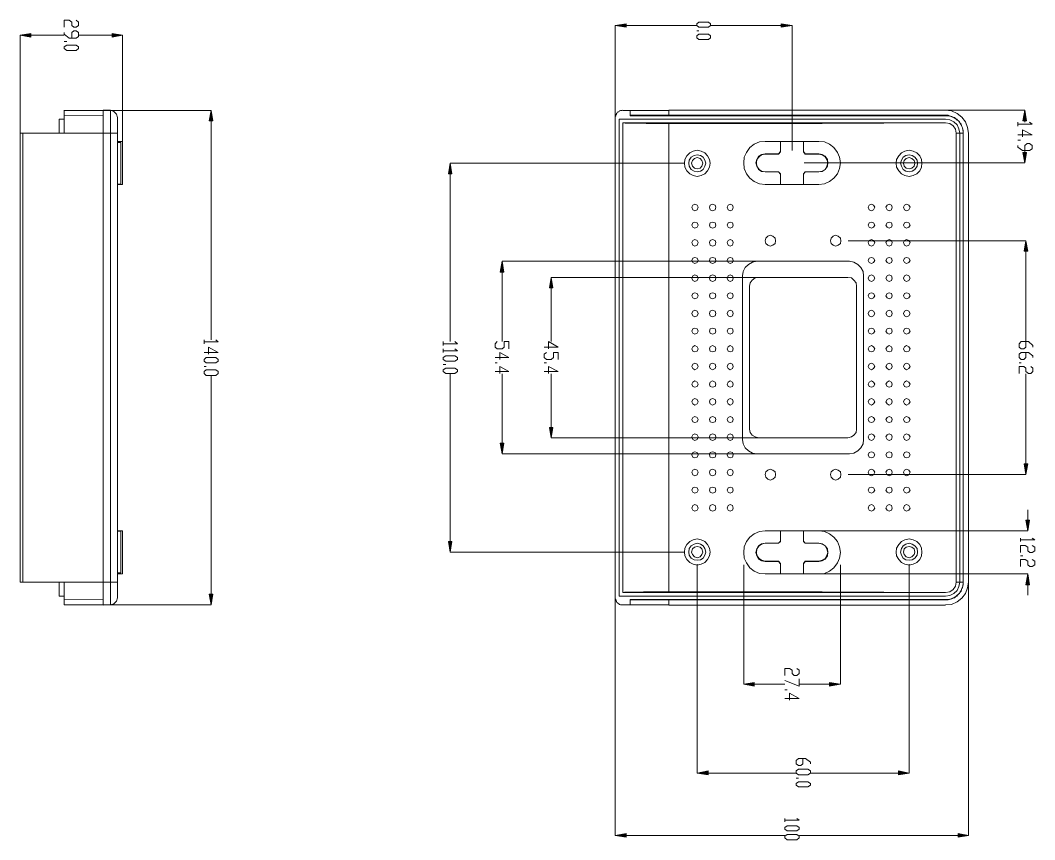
# Model space of a CAD drawing. Header units: inches. Extents: x 165 to 477, y 61 to 737.
# Drawn here: x 166.8 to 446.3, y 246.7 to 472.3 of the extents above; entities that cross this region are included whole.
import ezdxf

# ---------------------------------------------------------------- set-up
doc = ezdxf.new("R2010")
doc.units = ezdxf.units.IN
doc.header["$MEASUREMENT"] = 0
doc.layers.add('图层 1', color=7, linetype='Continuous')

msp = doc.modelspace()

# ---------------------------------------------------------------- hatches: boundary and pattern name
at = {"layer": '图层 1', "true_color": 0xffffff}
for points in [[(333.72, 471.36), (333.72, 470.4), (330.72, 470.88)], [(376.44, 471.36), (376.44, 470.4), (379.44, 470.88)], [(169.68, 468.72), (169.68, 467.64), (166.8, 468.24)], [(192.12, 468.72), (192.12, 467.64), (195, 468.24)], [(219.84, 444.6), (218.88, 444.6), (219.36, 447.48)], [(444, 444.6), (443.04, 444.6), (443.52, 447.6)], [(444, 435.96), (443.04, 435.96), (443.52, 433.08)], [(285.72, 430.08), (284.76, 430.08), (285.24, 432.96)], [(444.36, 408.72), (443.4, 408.72), (443.88, 411.6)], [(300, 402.96), (299.04, 402.96), (299.52, 405.96)], [(313.56, 398.64), (312.6, 398.64), (313.08, 401.52)], [(313.56, 360.24), (312.6, 360.24), (313.08, 357.36)], [(300, 355.92), (299.04, 355.92), (299.52, 352.92)], [(444.36, 350.16), (443.4, 350.16), (443.88, 347.28)], [(444.84, 334.68), (443.88, 334.68), (444.36, 331.8)], [(285.72, 328.8), (284.76, 328.8), (285.24, 325.92)], [(444.84, 316.92), (443.88, 316.92), (444.36, 319.92)], [(219.84, 314.28), (218.88, 314.28), (219.36, 311.4)], [(369, 290.04), (369, 288.96), (366.12, 289.56)], [(389.76, 290.04), (389.76, 288.96), (392.76, 289.56)], [(356.28, 265.68), (356.28, 264.6), (353.28, 265.08)], [(408.72, 265.68), (408.72, 264.6), (411.72, 265.08)], [(333.72, 248.4), (333.72, 247.44), (330.72, 247.92)], [(425.16, 248.4), (425.16, 247.44), (428.04, 247.92)]]:
    msp.add_hatch(color=7, dxfattribs=at).paths.add_polyline_path(points)

# ---------------------------------------------------------------- linework, layer by layer
at = {"layer": '图层 1', "color": 7, "lineweight": 5, "true_color": 0xffffff}
for points in [[(182.16, 472.32), (182.88, 471.84), (182.88, 470.88), (182.16, 470.4), (181.56, 470.4), (180.96, 470.88), (180.96, 471.84), (180.24, 472.32), (178.92, 472.32), (178.92, 470.4)], [(330.72, 438.96), (330.72, 470.88)], [(333.72, 470.88), (353.04, 470.88)], [(353.16, 471.36), (353.76, 471.84), (356.4, 471.84), (357, 471.36), (357, 470.88), (356.4, 470.4), (353.76, 470.4), (353.16, 470.88), (353.16, 471.36)], [(376.44, 470.88), (357.12, 470.88)], [(379.44, 436.44), (379.44, 470.88)], [(166.8, 439.2), (166.8, 468.24)], [(169.68, 468.24), (178.92, 468.24)], [(178.92, 468.96), (178.92, 468.48), (180.24, 467.4), (182.16, 467.4), (182.88, 467.88), (182.88, 468.96), (182.16, 469.44), (181.56, 469.44), (180.96, 468.96), (180.96, 467.4)], [(192.12, 468.24), (182.88, 468.24)], [(195, 438.12), (195, 468.24)], [(353.16, 469.44), (353.76, 469.44)], [(353.16, 468), (353.76, 468.48), (356.4, 468.48), (357, 468), (357, 467.52), (356.4, 467.04), (353.76, 467.04), (353.16, 467.52), (353.16, 468)], [(178.92, 466.44), (179.64, 466.44)], [(178.92, 465), (179.64, 465.48), (182.16, 465.48), (182.88, 465), (182.88, 464.52), (182.16, 464.04), (179.64, 464.04), (178.92, 464.52), (178.92, 465)], [(178.92, 447.6), (178.92, 441.24)], [(189.36, 447.48), (178.92, 447.48)], [(182.4, 447.48), (219.36, 447.48)], [(189.6, 447.48), (189.36, 447.48)], [(189.6, 311.28), (189.6, 447.6)], [(191.64, 447.6), (189.6, 447.6)], [(189.6, 447.6), (191.52, 447.6)], [(193.56, 445.56), (193.32, 446.52), (192.6, 447.24), (191.64, 447.6)], [(330.72, 445.56), (330.72, 445.8), (330.84, 446.04), (330.84, 446.16), (330.96, 446.4), (331.08, 446.52), (331.08, 446.76), (331.32, 446.88), (331.44, 447), (331.56, 447.12), (331.8, 447.24), (331.92, 447.36), (332.16, 447.48), (332.52, 447.48), (332.76, 447.6)], [(334.8, 447.48), (332.76, 447.48)], [(334.8, 446.04), (334.8, 447.6)], [(345.48, 447.48), (334.8, 447.48)], [(345.48, 447.6), (421.68, 447.6)], [(383.64, 447.6), (443.52, 447.6)], [(428.04, 441.24), (427.8, 442.8), (427.2, 444.36), (426.24, 445.68), (424.92, 446.64), (423.36, 447.36), (421.68, 447.6)], [(177.48, 445.08), (177.48, 441.24)], [(177.48, 445.08), (178.92, 445.08)], [(178.92, 446.04), (189.6, 446.16)], [(193.56, 445.56), (193.56, 313.32)], [(219.36, 444.6), (219.36, 384.36)], [(330.72, 445.56), (330.72, 313.32)], [(331.8, 445.08), (331.8, 313.8)], [(331.8, 445.08), (421.68, 445.08)], [(343.44, 446.16), (334.92, 446.16), (334.8, 446.04)], [(334.8, 446.04), (421.68, 446.04)], [(421.68, 446.16), (343.44, 446.16)], [(426.6, 441.24), (426.6, 441.96), (426.48, 442.32), (426.36, 442.68), (426.24, 443.04), (426.12, 443.4), (426, 443.76), (425.76, 444), (425.52, 444.36), (425.28, 444.6), (425.04, 444.84), (424.8, 445.08), (424.44, 445.32), (424.2, 445.56), (423.84, 445.68), (423.48, 445.8), (423.12, 445.92), (422.76, 446.04), (422.4, 446.16), (421.68, 446.16)], [(421.68, 446.04), (422.52, 446.04), (422.88, 445.92), (423.24, 445.8), (423.6, 445.68), (423.96, 445.56), (424.32, 445.32), (424.68, 445.08), (424.92, 444.84), (425.28, 444.6), (425.52, 444.24), (425.76, 443.88), (426, 443.52), (426.24, 443.04), (426.36, 442.68), (426.48, 442.2), (426.6, 441.72), (426.6, 441.24)], [(425.64, 441.24), (425.4, 442.44), (424.92, 443.52), (423.96, 444.36), (422.88, 444.96), (421.68, 445.08)], [(443.52, 444.6), (443.52, 444.24)], [(332.76, 444.12), (332.88, 444.12)], [(332.76, 444.12), (332.76, 314.76)], [(332.76, 444.12), (421.68, 444.12)], [(332.88, 444.12), (333.24, 444.12), (333.48, 444), (336, 444)], [(336, 444), (337.2, 444), (339.24, 443.88), (387.72, 443.88)], [(387.72, 443.88), (421.68, 444.12)], [(424.68, 441.24), (424.44, 442.32), (423.84, 443.28), (422.88, 443.88), (421.68, 444.12)], [(444.84, 444.24), (445.56, 443.76), (441.6, 443.76)], [(441.6, 444.24), (441.6, 443.16)], [(442.92, 440.28), (442.92, 442.2), (445.56, 440.76), (441.6, 440.76)], [(166.8, 441.24), (191.64, 441.24)], [(166.8, 441.24), (166.8, 317.64)], [(167.52, 441.24), (167.52, 317.64)], [(191.64, 317.64), (191.64, 441.24)], [(193.56, 438.96), (195, 438.96)], [(195, 427.08), (195, 438.96)], [(372, 438.96), (370.44, 438.84), (369, 438.24), (367.8, 437.28), (366.84, 435.96), (366.24, 434.64), (366.12, 433.08), (366.24, 431.52), (366.84, 430.08), (367.8, 428.88), (369, 427.92), (370.44, 427.32), (372, 427.08)], [(372, 438.96), (386.76, 438.96)], [(376.2, 436.08), (376.2, 438.96)], [(382.56, 436.08), (382.56, 438.96)], [(386.76, 427.08), (388.32, 427.32), (389.76, 427.92), (390.96, 428.88), (391.92, 430.08), (392.52, 431.52), (392.76, 433.08), (392.52, 434.64), (391.92, 435.96), (390.96, 437.28), (389.76, 438.24), (388.32, 438.84), (386.76, 438.96)], [(424.68, 441.24), (424.68, 317.64)], [(424.68, 441.24), (426.6, 441.24)], [(425.64, 441.24), (425.64, 317.64)], [(426.6, 441.24), (426.6, 317.64)], [(428.04, 317.64), (428.04, 441.24)], [(441.6, 439.32), (442.32, 439.32)], [(194.52, 438.72), (193.56, 438.72)], [(194.52, 427.2), (194.52, 438.72)], [(353.28, 429.36), (354.36, 429.6), (355.44, 430.08), (356.16, 430.92), (356.64, 431.88), (356.88, 432.96), (356.64, 434.04), (356.16, 435), (355.44, 435.84), (354.36, 436.32), (353.28, 436.56), (352.2, 436.32), (351.24, 435.84), (350.4, 435), (349.92, 434.04), (349.8, 432.96), (349.92, 431.88), (350.4, 430.92), (351.24, 430.08), (352.2, 429.6), (353.28, 429.36)], [(376.2, 436.2), (375.72, 435.6)], [(376.2, 436.08), (375.72, 435.48)], [(383.04, 435.6), (382.56, 436.2)], [(383.04, 435.48), (382.56, 436.08)], [(411.72, 429.36), (412.8, 429.6), (413.76, 430.08), (414.6, 430.92), (415.08, 431.88), (415.2, 432.96), (415.08, 434.04), (414.6, 435), (413.76, 435.84), (412.8, 436.32), (411.72, 436.56), (410.52, 436.32), (409.56, 435.84), (408.84, 435), (408.24, 434.04), (408.12, 432.96), (408.24, 431.88), (408.84, 430.92), (409.56, 430.08), (410.52, 429.6), (411.72, 429.36)], [(441.6, 437.88), (441.6, 437.4), (442.92, 436.44), (444.84, 436.44), (445.56, 436.92), (445.56, 437.88), (444.84, 438.36), (444.24, 438.36), (443.52, 437.88), (443.52, 436.44)], [(443.52, 435.96), (443.52, 436.32)], [(353.28, 430.56), (354.24, 430.8), (354.96, 431.28), (355.44, 432.12), (355.68, 432.96), (355.44, 433.8), (354.96, 434.64), (354.24, 435.12), (353.28, 435.24), (352.44, 435.12), (351.6, 434.64), (351.12, 433.8), (351, 432.96), (351.12, 432.12), (351.6, 431.28), (352.44, 430.8), (353.28, 430.56)], [(353.28, 431.4), (354.12, 431.64), (354.6, 432.12), (354.84, 432.96), (354.6, 433.68), (354.12, 434.28), (353.28, 434.52), (352.56, 434.28), (351.96, 433.68), (351.72, 432.96), (351.96, 432.12), (352.56, 431.64), (353.28, 431.4)], [(372, 435.6), (371.04, 435.36), (370.2, 434.88), (369.72, 434.04), (369.48, 433.08), (369.72, 432.12), (370.2, 431.28), (371.04, 430.68), (372, 430.56)], [(372, 435.48), (371.04, 435.24), (370.32, 434.76), (369.72, 434.04), (369.6, 433.08), (369.72, 432.12), (370.32, 431.28), (371.04, 430.8), (372, 430.56)], [(375.72, 435.6), (372, 435.6)], [(372, 435.48), (375.72, 435.48)], [(386.76, 435.6), (383.04, 435.6)], [(383.04, 435.48), (386.76, 435.48)], [(386.76, 430.56), (387.72, 430.68), (388.56, 431.28), (389.16, 432.12), (389.28, 433.08), (389.16, 434.04), (388.56, 434.88), (387.72, 435.36), (386.76, 435.6)], [(386.76, 430.56), (387.72, 430.8), (388.56, 431.28), (389.04, 432.12), (389.28, 433.08), (389.04, 434.04), (388.56, 434.76), (387.72, 435.24), (386.76, 435.48)], [(411.72, 430.56), (412.56, 430.8), (413.28, 431.28), (413.88, 432.12), (414, 432.96), (413.88, 433.8), (413.28, 434.64), (412.56, 435.12), (411.72, 435.24), (410.76, 435.12), (410.04, 434.64), (409.56, 433.8), (409.32, 432.96), (409.56, 432.12), (410.04, 431.28), (410.76, 430.8), (411.72, 430.56)], [(411.72, 431.4), (412.44, 431.64), (413.04, 432.12), (413.28, 432.96), (413.04, 433.68), (412.44, 434.28), (411.72, 434.52), (410.88, 434.28), (410.28, 433.68), (410.16, 432.96), (410.28, 432.12), (410.88, 431.64), (411.72, 431.4)], [(349.92, 432.96), (285.24, 432.96)], [(375.72, 430.56), (376.2, 429.96)], [(375.72, 430.56), (376.2, 430.08)], [(382.56, 429.96), (383.04, 430.56)], [(382.56, 430.08), (383.04, 430.56)], [(382.8, 433.08), (443.52, 433.08)], [(383.04, 430.56), (386.76, 430.56)], [(386.76, 430.56), (383.04, 430.56)], [(285.24, 430.08), (285.24, 383.88)], [(376.2, 427.08), (376.2, 430.08)], [(382.56, 430.08), (382.56, 427.08)], [(194.52, 427.2), (193.56, 427.2)], [(195, 427.08), (193.56, 427.08)], [(386.76, 427.08), (372, 427.08)], [(352.68, 419.88), (353.28, 420.12), (353.52, 420.84), (353.28, 421.44), (352.68, 421.68), (352.08, 421.44), (351.84, 420.84), (352.08, 420.12), (352.68, 419.88)], [(357.48, 419.88), (358.2, 420.12), (358.44, 420.84), (358.2, 421.44), (357.48, 421.68), (356.88, 421.44), (356.64, 420.84), (356.88, 420.12), (357.48, 419.88)], [(362.4, 419.88), (363, 420.12), (363.24, 420.84), (363, 421.44), (362.4, 421.68), (361.8, 421.44), (361.56, 420.84), (361.8, 420.12), (362.4, 419.88)], [(401.28, 419.88), (401.88, 420.12), (402.24, 420.84), (401.88, 421.44), (401.28, 421.68), (400.68, 421.44), (400.44, 420.84), (400.68, 420.12), (401.28, 419.88)], [(406.2, 419.88), (406.8, 420.12), (407.04, 420.84), (406.8, 421.44), (406.2, 421.68), (405.6, 421.44), (405.24, 420.84), (405.6, 420.12), (406.2, 419.88)], [(411, 419.88), (411.6, 420.12), (411.96, 420.84), (411.6, 421.44), (411, 421.68), (410.4, 421.44), (410.16, 420.84), (410.4, 420.12), (411, 419.88)], [(352.68, 415.08), (353.28, 415.32), (353.52, 415.92), (353.28, 416.52), (352.68, 416.76), (352.08, 416.52), (351.84, 415.92), (352.08, 415.32), (352.68, 415.08)], [(357.48, 415.08), (358.2, 415.32), (358.44, 415.92), (358.2, 416.52), (357.48, 416.76), (356.88, 416.52), (356.64, 415.92), (356.88, 415.32), (357.48, 415.08)], [(362.4, 415.08), (363, 415.32), (363.24, 415.92), (363, 416.52), (362.4, 416.76), (361.8, 416.52), (361.56, 415.92), (361.8, 415.32), (362.4, 415.08)], [(401.28, 415.08), (401.88, 415.32), (402.24, 415.92), (401.88, 416.52), (401.28, 416.76), (400.68, 416.52), (400.44, 415.92), (400.68, 415.32), (401.28, 415.08)], [(406.2, 415.08), (406.8, 415.32), (407.04, 415.92), (406.8, 416.52), (406.2, 416.76), (405.6, 416.52), (405.24, 415.92), (405.6, 415.32), (406.2, 415.08)], [(411, 415.08), (411.6, 415.32), (411.96, 415.92), (411.6, 416.52), (411, 416.76), (410.4, 416.52), (410.16, 415.92), (410.4, 415.32), (411, 415.08)], [(352.68, 410.16), (353.28, 410.4), (353.52, 411.12), (353.28, 411.72), (352.68, 411.96), (352.08, 411.72), (351.84, 411.12), (352.08, 410.4), (352.68, 410.16)], [(357.48, 410.16), (358.2, 410.4), (358.44, 411.12), (358.2, 411.72), (357.48, 411.96), (356.88, 411.72), (356.64, 411.12), (356.88, 410.4), (357.48, 410.16)], [(362.4, 410.16), (363, 410.4), (363.24, 411.12), (363, 411.72), (362.4, 411.96), (361.8, 411.72), (361.56, 411.12), (361.8, 410.4), (362.4, 410.16)], [(373.44, 410.16), (374.16, 410.4), (374.76, 410.88), (374.88, 411.6), (374.76, 412.32), (374.16, 412.92), (373.44, 413.16), (372.72, 412.92), (372.24, 412.32), (372, 411.6), (372.24, 410.88), (372.72, 410.4), (373.44, 410.16)], [(391.44, 410.16), (392.16, 410.4), (392.76, 410.88), (392.88, 411.6), (392.76, 412.32), (392.16, 412.92), (391.44, 413.16), (390.72, 412.92), (390.24, 412.32), (390, 411.6), (390.24, 410.88), (390.72, 410.4), (391.44, 410.16)], [(394.92, 411.6), (443.88, 411.6)], [(401.28, 410.16), (401.88, 410.4), (402.24, 411.12), (401.88, 411.72), (401.28, 411.96), (400.68, 411.72), (400.44, 411.12), (400.68, 410.4), (401.28, 410.16)], [(406.2, 410.16), (406.8, 410.4), (407.04, 411.12), (406.8, 411.72), (406.2, 411.96), (405.6, 411.72), (405.24, 411.12), (405.6, 410.4), (406.2, 410.16)], [(411, 410.16), (411.6, 410.4), (411.96, 411.12), (411.6, 411.72), (411, 411.96), (410.4, 411.72), (410.16, 411.12), (410.4, 410.4), (411, 410.16)], [(443.88, 408.72), (443.88, 383.88)], [(379.08, 405.96), (299.52, 405.96)], [(352.68, 405.36), (353.28, 405.6), (353.52, 406.2), (353.28, 406.8), (352.68, 407.04), (352.08, 406.8), (351.84, 406.2), (352.08, 405.6), (352.68, 405.36)], [(357.48, 405.36), (358.2, 405.6), (358.44, 406.2), (358.2, 406.8), (357.48, 407.04), (356.88, 406.8), (356.64, 406.2), (356.88, 405.6), (357.48, 405.36)], [(362.4, 405.36), (363, 405.6), (363.24, 406.2), (363, 406.8), (362.4, 407.04), (361.8, 406.8), (361.56, 406.2), (361.8, 405.6), (362.4, 405.36)], [(369.72, 405.96), (368.52, 405.72), (367.44, 405.12), (366.48, 404.28), (366, 403.2), (365.76, 402)], [(369.72, 405.96), (395.28, 405.96)], [(399.12, 402), (399, 403.2), (398.4, 404.28), (397.56, 405.12), (396.48, 405.72), (395.28, 405.96)], [(401.28, 405.36), (401.88, 405.6), (402.24, 406.2), (401.88, 406.8), (401.28, 407.04), (400.68, 406.8), (400.44, 406.2), (400.68, 405.6), (401.28, 405.36)], [(406.2, 405.36), (406.8, 405.6), (407.04, 406.2), (406.8, 406.8), (406.2, 407.04), (405.6, 406.8), (405.24, 406.2), (405.6, 405.6), (406.2, 405.36)], [(411, 405.36), (411.6, 405.6), (411.96, 406.2), (411.6, 406.8), (411, 407.04), (410.4, 406.8), (410.16, 406.2), (410.4, 405.6), (411, 405.36)], [(299.52, 402.96), (299.52, 383.88)], [(379.08, 401.52), (313.08, 401.52)], [(352.68, 400.44), (353.28, 400.68), (353.52, 401.28), (353.28, 402), (352.68, 402.24), (352.08, 402), (351.84, 401.28), (352.08, 400.68), (352.68, 400.44)], [(357.48, 400.44), (358.2, 400.68), (358.44, 401.28), (358.2, 402), (357.48, 402.24), (356.88, 402), (356.64, 401.28), (356.88, 400.68), (357.48, 400.44)], [(362.4, 400.44), (363, 400.68), (363.24, 401.28), (363, 402), (362.4, 402.24), (361.8, 402), (361.56, 401.28), (361.8, 400.68), (362.4, 400.44)], [(365.76, 402), (365.76, 356.88)], [(370.2, 401.52), (369.24, 401.4), (368.4, 400.8), (367.92, 400.08), (367.68, 399.12)], [(394.8, 401.52), (370.2, 401.52)], [(397.2, 399.12), (397.08, 400.08), (396.48, 400.8), (395.76, 401.4), (394.8, 401.52)], [(399.12, 402), (399.12, 356.88)], [(401.28, 400.44), (401.88, 400.68), (402.24, 401.28), (401.88, 402), (401.28, 402.24), (400.68, 402), (400.44, 401.28), (400.68, 400.68), (401.28, 400.44)], [(406.2, 400.44), (406.8, 400.68), (407.04, 401.28), (406.8, 402), (406.2, 402.24), (405.6, 402), (405.24, 401.28), (405.6, 400.68), (406.2, 400.44)], [(411, 400.44), (411.6, 400.68), (411.96, 401.28), (411.6, 402), (411, 402.24), (410.4, 402), (410.16, 401.28), (410.4, 400.68), (411, 400.44)], [(313.08, 398.64), (313.08, 383.88)], [(352.68, 395.64), (353.28, 395.88), (353.52, 396.48), (353.28, 397.08), (352.68, 397.32), (352.08, 397.08), (351.84, 396.48), (352.08, 395.88), (352.68, 395.64)], [(357.48, 395.64), (358.2, 395.88), (358.44, 396.48), (358.2, 397.08), (357.48, 397.32), (356.88, 397.08), (356.64, 396.48), (356.88, 395.88), (357.48, 395.64)], [(362.4, 395.64), (363, 395.88), (363.24, 396.48), (363, 397.08), (362.4, 397.32), (361.8, 397.08), (361.56, 396.48), (361.8, 395.88), (362.4, 395.64)], [(367.68, 359.76), (367.68, 399.12)], [(397.2, 399.12), (397.2, 359.76)], [(401.28, 395.64), (401.88, 395.88), (402.24, 396.48), (401.88, 397.08), (401.28, 397.32), (400.68, 397.08), (400.44, 396.48), (400.68, 395.88), (401.28, 395.64)], [(406.2, 395.64), (406.8, 395.88), (407.04, 396.48), (406.8, 397.08), (406.2, 397.32), (405.6, 397.08), (405.24, 396.48), (405.6, 395.88), (406.2, 395.64)], [(411, 395.64), (411.6, 395.88), (411.96, 396.48), (411.6, 397.08), (411, 397.32), (410.4, 397.08), (410.16, 396.48), (410.4, 395.88), (411, 395.64)], [(352.68, 390.72), (353.28, 390.96), (353.52, 391.56), (353.28, 392.28), (352.68, 392.52), (352.08, 392.28), (351.84, 391.56), (352.08, 390.96), (352.68, 390.72)], [(357.48, 390.72), (358.2, 390.96), (358.44, 391.56), (358.2, 392.28), (357.48, 392.52), (356.88, 392.28), (356.64, 391.56), (356.88, 390.96), (357.48, 390.72)], [(362.4, 390.72), (363, 390.96), (363.24, 391.56), (363, 392.28), (362.4, 392.52), (361.8, 392.28), (361.56, 391.56), (361.8, 390.96), (362.4, 390.72)], [(401.28, 390.72), (401.88, 390.96), (402.24, 391.56), (401.88, 392.28), (401.28, 392.52), (400.68, 392.28), (400.44, 391.56), (400.68, 390.96), (401.28, 390.72)], [(406.2, 390.72), (406.8, 390.96), (407.04, 391.56), (406.8, 392.28), (406.2, 392.52), (405.6, 392.28), (405.24, 391.56), (405.6, 390.96), (406.2, 390.72)], [(411, 390.72), (411.6, 390.96), (411.96, 391.56), (411.6, 392.28), (411, 392.52), (410.4, 392.28), (410.16, 391.56), (410.4, 390.96), (411, 390.72)], [(352.68, 385.92), (353.28, 386.16), (353.52, 386.76), (353.28, 387.36), (352.68, 387.6), (352.08, 387.36), (351.84, 386.76), (352.08, 386.16), (352.68, 385.92)], [(357.48, 385.92), (358.2, 386.16), (358.44, 386.76), (358.2, 387.36), (357.48, 387.6), (356.88, 387.36), (356.64, 386.76), (356.88, 386.16), (357.48, 385.92)], [(362.4, 385.92), (363, 386.16), (363.24, 386.76), (363, 387.36), (362.4, 387.6), (361.8, 387.36), (361.56, 386.76), (361.8, 386.16), (362.4, 385.92)], [(401.28, 385.92), (401.88, 386.16), (402.24, 386.76), (401.88, 387.36), (401.28, 387.6), (400.68, 387.36), (400.44, 386.76), (400.68, 386.16), (401.28, 385.92)], [(406.2, 385.92), (406.8, 386.16), (407.04, 386.76), (406.8, 387.36), (406.2, 387.6), (405.6, 387.36), (405.24, 386.76), (405.6, 386.16), (406.2, 385.92)], [(411, 385.92), (411.6, 386.16), (411.96, 386.76), (411.6, 387.36), (411, 387.6), (410.4, 387.36), (410.16, 386.76), (410.4, 386.16), (411, 385.92)], [(220.68, 384.36), (221.28, 383.76), (217.44, 383.76)], [(217.44, 384.36), (217.44, 383.28)], [(286.56, 383.88), (287.28, 383.28), (283.32, 383.28)], [(283.32, 383.88), (283.32, 382.8)], [(298.2, 383.88), (297.6, 383.28), (297.6, 382.32), (298.2, 381.84), (299.52, 381.84), (300.12, 382.32), (300.12, 383.88), (301.44, 383.88), (301.44, 381.84)], [(312.36, 381.84), (312.36, 383.88), (315, 382.32), (311.16, 382.32)], [(443.88, 383.88), (443.88, 382.32), (443.28, 381.84), (442.56, 381.84), (441.96, 382.32), (441.96, 383.28), (442.56, 383.88), (444.6, 383.88), (445.8, 382.8), (445.8, 382.32)], [(218.64, 380.4), (218.64, 382.32), (221.28, 380.88), (217.44, 380.88)], [(286.56, 381.84), (287.28, 381.36), (283.32, 381.36)], [(283.32, 381.84), (283.32, 380.88)], [(298.92, 378.96), (298.92, 380.88), (301.44, 379.44), (297.6, 379.44)], [(311.76, 380.88), (311.16, 380.4), (311.16, 379.44), (311.76, 378.96), (313.08, 378.96), (313.68, 379.44), (313.68, 380.88), (315, 380.88), (315, 378.96)], [(352.68, 381), (353.28, 381.24), (353.52, 381.84), (353.28, 382.44), (352.68, 382.8), (352.08, 382.44), (351.84, 381.84), (352.08, 381.24), (352.68, 381)], [(357.48, 381), (358.2, 381.24), (358.44, 381.84), (358.2, 382.44), (357.48, 382.8), (356.88, 382.44), (356.64, 381.84), (356.88, 381.24), (357.48, 381)], [(362.4, 381), (363, 381.24), (363.24, 381.84), (363, 382.44), (362.4, 382.8), (361.8, 382.44), (361.56, 381.84), (361.8, 381.24), (362.4, 381)], [(401.28, 381), (401.88, 381.24), (402.24, 381.84), (401.88, 382.44), (401.28, 382.8), (400.68, 382.44), (400.44, 381.84), (400.68, 381.24), (401.28, 381)], [(406.2, 381), (406.8, 381.24), (407.04, 381.84), (406.8, 382.44), (406.2, 382.8), (405.6, 382.44), (405.24, 381.84), (405.6, 381.24), (406.2, 381)], [(411, 381), (411.6, 381.24), (411.96, 381.84), (411.6, 382.44), (411, 382.8), (410.4, 382.44), (410.16, 381.84), (410.4, 381.24), (411, 381)], [(443.88, 380.88), (443.88, 379.44), (443.28, 378.96), (442.56, 378.96), (441.96, 379.44), (441.96, 380.4), (442.56, 380.88), (444.6, 380.88), (445.8, 379.92), (445.8, 379.44)], [(217.44, 378.96), (218.04, 379.44), (220.68, 379.44), (221.28, 378.96), (221.28, 378.48), (220.68, 378), (218.04, 378), (217.44, 378.48), (217.44, 378.96)], [(283.32, 379.44), (284.04, 379.92), (286.56, 379.92), (287.28, 379.44), (287.28, 378.96), (286.56, 378.48), (284.04, 378.48), (283.32, 378.96), (283.32, 379.44)], [(283.32, 377.52), (284.04, 377.52)], [(297.6, 378), (298.2, 378)], [(311.16, 378), (311.76, 378)], [(352.68, 376.08), (353.28, 376.44), (353.52, 377.04), (353.28, 377.64), (352.68, 377.88), (352.08, 377.64), (351.84, 377.04), (352.08, 376.44), (352.68, 376.08)], [(357.48, 376.08), (358.2, 376.44), (358.44, 377.04), (358.2, 377.64), (357.48, 377.88), (356.88, 377.64), (356.64, 377.04), (356.88, 376.44), (357.48, 376.08)], [(362.4, 376.08), (363, 376.44), (363.24, 377.04), (363, 377.64), (362.4, 377.88), (361.8, 377.64), (361.56, 377.04), (361.8, 376.44), (362.4, 376.08)], [(401.28, 376.08), (401.88, 376.44), (402.24, 377.04), (401.88, 377.64), (401.28, 377.88), (400.68, 377.64), (400.44, 377.04), (400.68, 376.44), (401.28, 376.08)], [(406.2, 376.08), (406.8, 376.44), (407.04, 377.04), (406.8, 377.64), (406.2, 377.88), (405.6, 377.64), (405.24, 377.04), (405.6, 376.44), (406.2, 376.08)], [(411, 376.08), (411.6, 376.44), (411.96, 377.04), (411.6, 377.64), (411, 377.88), (410.4, 377.64), (410.16, 377.04), (410.4, 376.44), (411, 376.08)], [(441.96, 378), (442.56, 378)], [(217.44, 377.04), (218.04, 377.04)], [(217.44, 375.6), (218.04, 376.08), (220.68, 376.08), (221.28, 375.6), (221.28, 375.12), (220.68, 374.52), (218.04, 374.52), (217.44, 375.12), (217.44, 375.6)], [(219.36, 314.28), (219.36, 374.52)], [(283.32, 376.08), (284.04, 376.56), (286.56, 376.56), (287.28, 376.08), (287.28, 375.6), (286.56, 375.12), (284.04, 375.12), (283.32, 375.6), (283.32, 376.08)], [(285.24, 328.8), (285.24, 375)], [(298.92, 375.12), (298.92, 377.04), (301.44, 375.6), (297.6, 375.6)], [(299.52, 355.92), (299.52, 375)], [(312.36, 375.12), (312.36, 377.04), (315, 375.6), (311.16, 375.6)], [(313.08, 360.24), (313.08, 375)], [(445.2, 377.04), (445.8, 376.56), (445.8, 375.6), (445.2, 375.12), (444.6, 375.12), (443.88, 375.6), (443.88, 376.56), (443.28, 377.04), (441.96, 377.04), (441.96, 375.12)], [(443.88, 350.16), (443.88, 375)], [(352.68, 371.28), (353.28, 371.52), (353.52, 372.12), (353.28, 372.72), (352.68, 373.08), (352.08, 372.72), (351.84, 372.12), (352.08, 371.52), (352.68, 371.28)], [(357.48, 371.28), (358.2, 371.52), (358.44, 372.12), (358.2, 372.72), (357.48, 373.08), (356.88, 372.72), (356.64, 372.12), (356.88, 371.52), (357.48, 371.28)], [(362.4, 371.28), (363, 371.52), (363.24, 372.12), (363, 372.72), (362.4, 373.08), (361.8, 372.72), (361.56, 372.12), (361.8, 371.52), (362.4, 371.28)], [(401.28, 371.28), (401.88, 371.52), (402.24, 372.12), (401.88, 372.72), (401.28, 373.08), (400.68, 372.72), (400.44, 372.12), (400.68, 371.52), (401.28, 371.28)], [(406.2, 371.28), (406.8, 371.52), (407.04, 372.12), (406.8, 372.72), (406.2, 373.08), (405.6, 372.72), (405.24, 372.12), (405.6, 371.52), (406.2, 371.28)], [(411, 371.28), (411.6, 371.52), (411.96, 372.12), (411.6, 372.72), (411, 373.08), (410.4, 372.72), (410.16, 372.12), (410.4, 371.52), (411, 371.28)], [(352.68, 366.36), (353.28, 366.72), (353.52, 367.32), (353.28, 367.92), (352.68, 368.16), (352.08, 367.92), (351.84, 367.32), (352.08, 366.72), (352.68, 366.36)], [(357.48, 366.36), (358.2, 366.72), (358.44, 367.32), (358.2, 367.92), (357.48, 368.16), (356.88, 367.92), (356.64, 367.32), (356.88, 366.72), (357.48, 366.36)], [(362.4, 366.36), (363, 366.72), (363.24, 367.32), (363, 367.92), (362.4, 368.16), (361.8, 367.92), (361.56, 367.32), (361.8, 366.72), (362.4, 366.36)], [(401.28, 366.36), (401.88, 366.72), (402.24, 367.32), (401.88, 367.92), (401.28, 368.16), (400.68, 367.92), (400.44, 367.32), (400.68, 366.72), (401.28, 366.36)], [(406.2, 366.36), (406.8, 366.72), (407.04, 367.32), (406.8, 367.92), (406.2, 368.16), (405.6, 367.92), (405.24, 367.32), (405.6, 366.72), (406.2, 366.36)], [(411, 366.36), (411.6, 366.72), (411.96, 367.32), (411.6, 367.92), (411, 368.16), (410.4, 367.92), (410.16, 367.32), (410.4, 366.72), (411, 366.36)], [(352.68, 361.56), (353.28, 361.8), (353.52, 362.4), (353.28, 363), (352.68, 363.24), (352.08, 363), (351.84, 362.4), (352.08, 361.8), (352.68, 361.56)], [(357.48, 361.56), (358.2, 361.8), (358.44, 362.4), (358.2, 363), (357.48, 363.24), (356.88, 363), (356.64, 362.4), (356.88, 361.8), (357.48, 361.56)], [(362.4, 361.56), (363, 361.8), (363.24, 362.4), (363, 363), (362.4, 363.24), (361.8, 363), (361.56, 362.4), (361.8, 361.8), (362.4, 361.56)], [(401.28, 361.56), (401.88, 361.8), (402.24, 362.4), (401.88, 363), (401.28, 363.24), (400.68, 363), (400.44, 362.4), (400.68, 361.8), (401.28, 361.56)], [(406.2, 361.56), (406.8, 361.8), (407.04, 362.4), (406.8, 363), (406.2, 363.24), (405.6, 363), (405.24, 362.4), (405.6, 361.8), (406.2, 361.56)], [(411, 361.56), (411.6, 361.8), (411.96, 362.4), (411.6, 363), (411, 363.24), (410.4, 363), (410.16, 362.4), (410.4, 361.8), (411, 361.56)], [(352.68, 356.64), (353.28, 356.88), (353.52, 357.6), (353.28, 358.2), (352.68, 358.44), (352.08, 358.2), (351.84, 357.6), (352.08, 356.88), (352.68, 356.64)], [(357.48, 356.64), (358.2, 356.88), (358.44, 357.6), (358.2, 358.2), (357.48, 358.44), (356.88, 358.2), (356.64, 357.6), (356.88, 356.88), (357.48, 356.64)], [(362.4, 356.64), (363, 356.88), (363.24, 357.6), (363, 358.2), (362.4, 358.44), (361.8, 358.2), (361.56, 357.6), (361.8, 356.88), (362.4, 356.64)], [(367.68, 359.76), (367.92, 358.8), (368.4, 358.08), (369.24, 357.6), (370.2, 357.36)], [(394.8, 357.36), (395.76, 357.6), (396.48, 358.08), (397.08, 358.8), (397.2, 359.76)], [(401.28, 356.64), (401.88, 356.88), (402.24, 357.6), (401.88, 358.2), (401.28, 358.44), (400.68, 358.2), (400.44, 357.6), (400.68, 356.88), (401.28, 356.64)], [(406.2, 356.64), (406.8, 356.88), (407.04, 357.6), (406.8, 358.2), (406.2, 358.44), (405.6, 358.2), (405.24, 357.6), (405.6, 356.88), (406.2, 356.64)], [(411, 356.64), (411.6, 356.88), (411.96, 357.6), (411.6, 358.2), (411, 358.44), (410.4, 358.2), (410.16, 357.6), (410.4, 356.88), (411, 356.64)], [(379.08, 357.36), (313.08, 357.36)], [(365.76, 356.88), (366, 355.68), (366.48, 354.6), (367.44, 353.76), (368.52, 353.16), (369.72, 352.92)], [(394.8, 357.36), (370.2, 357.36)], [(395.28, 352.92), (396.48, 353.16), (397.56, 353.76), (398.4, 354.6), (399, 355.68), (399.12, 356.88)], [(379.08, 352.92), (299.52, 352.92)], [(352.68, 351.84), (353.28, 352.08), (353.52, 352.68), (353.28, 353.28), (352.68, 353.52), (352.08, 353.28), (351.84, 352.68), (352.08, 352.08), (352.68, 351.84)], [(357.48, 351.84), (358.2, 352.08), (358.44, 352.68), (358.2, 353.28), (357.48, 353.52), (356.88, 353.28), (356.64, 352.68), (356.88, 352.08), (357.48, 351.84)], [(362.4, 351.84), (363, 352.08), (363.24, 352.68), (363, 353.28), (362.4, 353.52), (361.8, 353.28), (361.56, 352.68), (361.8, 352.08), (362.4, 351.84)], [(369.72, 352.92), (395.28, 352.92)], [(401.28, 351.84), (401.88, 352.08), (402.24, 352.68), (401.88, 353.28), (401.28, 353.52), (400.68, 353.28), (400.44, 352.68), (400.68, 352.08), (401.28, 351.84)], [(406.2, 351.84), (406.8, 352.08), (407.04, 352.68), (406.8, 353.28), (406.2, 353.52), (405.6, 353.28), (405.24, 352.68), (405.6, 352.08), (406.2, 351.84)], [(411, 351.84), (411.6, 352.08), (411.96, 352.68), (411.6, 353.28), (411, 353.52), (410.4, 353.28), (410.16, 352.68), (410.4, 352.08), (411, 351.84)], [(352.68, 346.92), (353.28, 347.16), (353.52, 347.88), (353.28, 348.48), (352.68, 348.72), (352.08, 348.48), (351.84, 347.88), (352.08, 347.16), (352.68, 346.92)], [(357.48, 346.92), (358.2, 347.16), (358.44, 347.88), (358.2, 348.48), (357.48, 348.72), (356.88, 348.48), (356.64, 347.88), (356.88, 347.16), (357.48, 346.92)], [(362.4, 346.92), (363, 347.16), (363.24, 347.88), (363, 348.48), (362.4, 348.72), (361.8, 348.48), (361.56, 347.88), (361.8, 347.16), (362.4, 346.92)], [(373.44, 345.72), (374.16, 345.96), (374.76, 346.56), (374.88, 347.28), (374.76, 348), (374.16, 348.48), (373.44, 348.72), (372.72, 348.48), (372.24, 348), (372, 347.28), (372.24, 346.56), (372.72, 345.96), (373.44, 345.72)], [(391.44, 345.72), (392.16, 345.96), (392.76, 346.56), (392.88, 347.28), (392.76, 348), (392.16, 348.48), (391.44, 348.72), (390.72, 348.48), (390.24, 348), (390, 347.28), (390.24, 346.56), (390.72, 345.96), (391.44, 345.72)], [(394.92, 347.28), (443.88, 347.28)], [(401.28, 346.92), (401.88, 347.16), (402.24, 347.88), (401.88, 348.48), (401.28, 348.72), (400.68, 348.48), (400.44, 347.88), (400.68, 347.16), (401.28, 346.92)], [(406.2, 346.92), (406.8, 347.16), (407.04, 347.88), (406.8, 348.48), (406.2, 348.72), (405.6, 348.48), (405.24, 347.88), (405.6, 347.16), (406.2, 346.92)], [(411, 346.92), (411.6, 347.16), (411.96, 347.88), (411.6, 348.48), (411, 348.72), (410.4, 348.48), (410.16, 347.88), (410.4, 347.16), (411, 346.92)], [(428.04, 348), (428.04, 247.92)], [(352.68, 342.12), (353.28, 342.36), (353.52, 342.96), (353.28, 343.56), (352.68, 343.8), (352.08, 343.56), (351.84, 342.96), (352.08, 342.36), (352.68, 342.12)], [(357.48, 342.12), (358.2, 342.36), (358.44, 342.96), (358.2, 343.56), (357.48, 343.8), (356.88, 343.56), (356.64, 342.96), (356.88, 342.36), (357.48, 342.12)], [(362.4, 342.12), (363, 342.36), (363.24, 342.96), (363, 343.56), (362.4, 343.8), (361.8, 343.56), (361.56, 342.96), (361.8, 342.36), (362.4, 342.12)], [(401.28, 342.12), (401.88, 342.36), (402.24, 342.96), (401.88, 343.56), (401.28, 343.8), (400.68, 343.56), (400.44, 342.96), (400.68, 342.36), (401.28, 342.12)], [(406.2, 342.12), (406.8, 342.36), (407.04, 342.96), (406.8, 343.56), (406.2, 343.8), (405.6, 343.56), (405.24, 342.96), (405.6, 342.36), (406.2, 342.12)], [(411, 342.12), (411.6, 342.36), (411.96, 342.96), (411.6, 343.56), (411, 343.8), (410.4, 343.56), (410.16, 342.96), (410.4, 342.36), (411, 342.12)], [(352.68, 337.2), (353.28, 337.44), (353.52, 338.04), (353.28, 338.76), (352.68, 339), (352.08, 338.76), (351.84, 338.04), (352.08, 337.44), (352.68, 337.2)], [(357.48, 337.2), (358.2, 337.44), (358.44, 338.04), (358.2, 338.76), (357.48, 339), (356.88, 338.76), (356.64, 338.04), (356.88, 337.44), (357.48, 337.2)], [(362.4, 337.2), (363, 337.44), (363.24, 338.04), (363, 338.76), (362.4, 339), (361.8, 338.76), (361.56, 338.04), (361.8, 337.44), (362.4, 337.2)], [(401.28, 337.2), (401.88, 337.44), (402.24, 338.04), (401.88, 338.76), (401.28, 339), (400.68, 338.76), (400.44, 338.04), (400.68, 337.44), (401.28, 337.2)], [(406.2, 337.2), (406.8, 337.44), (407.04, 338.04), (406.8, 338.76), (406.2, 339), (405.6, 338.76), (405.24, 338.04), (405.6, 337.44), (406.2, 337.2)], [(411, 337.2), (411.6, 337.44), (411.96, 338.04), (411.6, 338.76), (411, 339), (410.4, 338.76), (410.16, 338.04), (410.4, 337.44), (411, 337.2)], [(330.72, 335.64), (330.72, 247.92)], [(444.36, 334.68), (444.36, 337.56)], [(193.56, 331.8), (195, 331.8)], [(193.56, 331.68), (194.52, 331.68)], [(194.52, 320.16), (194.52, 331.68)], [(195, 319.92), (195, 331.8)], [(372, 331.8), (370.44, 331.56), (369, 330.96), (367.8, 330), (366.84, 328.8), (366.24, 327.36), (366.12, 325.8), (366.24, 324.24), (366.84, 322.92), (367.8, 321.6), (369, 320.64), (370.44, 320.04), (372, 319.92)], [(386.76, 331.8), (372, 331.8)], [(376.2, 331.8), (376.2, 328.8)], [(382.56, 328.8), (382.56, 331.8)], [(382.8, 331.8), (444.36, 331.8)], [(386.76, 319.92), (388.32, 320.04), (389.76, 320.64), (390.96, 321.6), (391.92, 322.92), (392.52, 324.24), (392.76, 325.8), (392.52, 327.36), (391.92, 328.8), (390.96, 330), (389.76, 330.96), (388.32, 331.56), (386.76, 331.8)], [(353.28, 322.32), (354.36, 322.56), (355.44, 323.04), (356.16, 323.88), (356.64, 324.84), (356.88, 325.92), (356.64, 327), (356.16, 327.96), (355.44, 328.8), (354.36, 329.28), (353.28, 329.52), (352.2, 329.28), (351.24, 328.8), (350.4, 327.96), (349.92, 327), (349.8, 325.92), (349.92, 324.84), (350.4, 323.88), (351.24, 323.04), (352.2, 322.56), (353.28, 322.32)], [(353.28, 323.64), (354.24, 323.76), (354.96, 324.24), (355.44, 325.08), (355.68, 325.92), (355.44, 326.88), (354.96, 327.6), (354.24, 328.08), (353.28, 328.32), (352.44, 328.08), (351.6, 327.6), (351.12, 326.88), (351, 325.92), (351.12, 325.08), (351.6, 324.24), (352.44, 323.76), (353.28, 323.64)], [(353.28, 324.36), (354.12, 324.6), (354.6, 325.2), (354.84, 325.92), (354.6, 326.76), (354.12, 327.24), (353.28, 327.48), (352.56, 327.24), (351.96, 326.76), (351.72, 325.92), (351.96, 325.2), (352.56, 324.6), (353.28, 324.36)], [(372, 328.32), (371.04, 328.2), (370.2, 327.6), (369.72, 326.76), (369.48, 325.8), (369.72, 324.84), (370.2, 324), (371.04, 323.52), (372, 323.28)], [(372, 328.32), (371.04, 328.08), (370.32, 327.6), (369.72, 326.76), (369.6, 325.8), (369.72, 324.96), (370.32, 324.12), (371.04, 323.64), (372, 323.4)], [(375.72, 328.32), (372, 328.32)], [(372, 328.32), (375.72, 328.32)], [(376.2, 328.92), (375.72, 328.32)], [(376.2, 328.8), (375.72, 328.32)], [(383.04, 328.32), (382.56, 328.92)], [(383.04, 328.32), (382.56, 328.8)], [(386.76, 323.4), (387.72, 323.64), (388.56, 324.12), (389.04, 324.96), (389.28, 325.8), (389.04, 326.76), (388.56, 327.6), (387.72, 328.08), (386.76, 328.32)], [(386.76, 323.28), (387.72, 323.52), (388.56, 324), (389.16, 324.84), (389.28, 325.8), (389.16, 326.76), (388.56, 327.6), (387.72, 328.2), (386.76, 328.32)], [(411.72, 322.32), (412.8, 322.56), (413.76, 323.04), (414.6, 323.88), (415.08, 324.84), (415.2, 325.92), (415.08, 327), (414.6, 327.96), (413.76, 328.8), (412.8, 329.28), (411.72, 329.52), (410.52, 329.28), (409.56, 328.8), (408.84, 327.96), (408.24, 327), (408.12, 325.92), (408.24, 324.84), (408.84, 323.88), (409.56, 323.04), (410.52, 322.56), (411.72, 322.32)], [(411.72, 323.64), (412.56, 323.76), (413.28, 324.24), (413.88, 325.08), (414, 325.92), (413.88, 326.88), (413.28, 327.6), (412.56, 328.08), (411.72, 328.32), (410.76, 328.08), (410.04, 327.6), (409.56, 326.88), (409.32, 325.92), (409.56, 325.08), (410.04, 324.24), (410.76, 323.76), (411.72, 323.64)], [(411.72, 324.36), (412.44, 324.6), (413.04, 325.2), (413.28, 325.92), (413.04, 326.76), (412.44, 327.24), (411.72, 327.48), (410.88, 327.24), (410.28, 326.76), (410.16, 325.92), (410.28, 325.2), (410.88, 324.6), (411.72, 324.36)], [(445.56, 329.76), (446.28, 329.28), (442.32, 329.28)], [(442.32, 329.76), (442.32, 328.8)], [(445.56, 327.72), (446.28, 327.24), (446.28, 326.28), (445.56, 325.8), (444.96, 325.8), (444.36, 326.28), (444.36, 327.24), (443.64, 327.72), (442.32, 327.72), (442.32, 325.8)], [(349.92, 325.92), (285.24, 325.92)], [(442.32, 324.84), (443.04, 324.84)], [(353.28, 322.56), (353.28, 265.08)], [(366.12, 322.44), (366.12, 289.56)], [(372, 323.4), (375.72, 323.4)], [(375.72, 323.28), (372, 323.28)], [(375.72, 323.4), (376.2, 322.8)], [(375.72, 323.28), (376.2, 322.68)], [(376.2, 322.8), (376.2, 319.92)], [(382.56, 322.8), (383.04, 323.4)], [(382.56, 322.68), (383.04, 323.28)], [(382.56, 322.8), (382.56, 319.92)], [(383.04, 323.4), (386.76, 323.4)], [(386.76, 323.28), (383.04, 323.28)], [(392.76, 322.44), (392.76, 289.56)], [(411.72, 322.56), (411.72, 265.08)], [(445.56, 323.88), (446.28, 323.4), (446.28, 322.44), (445.56, 321.96), (444.96, 321.96), (444.36, 322.44), (444.36, 323.4), (443.64, 323.88), (442.32, 323.88), (442.32, 321.96)], [(193.56, 320.16), (194.52, 320.16)], [(195, 319.92), (193.56, 319.92)], [(372, 319.92), (386.76, 319.92)], [(382.8, 319.92), (444.36, 319.92)], [(166.8, 317.64), (191.64, 317.64)], [(177.48, 317.64), (177.48, 313.8)], [(178.92, 317.64), (178.92, 311.4)], [(421.68, 314.76), (422.88, 315), (423.84, 315.6), (424.44, 316.56), (424.68, 317.64)], [(421.68, 313.8), (422.88, 313.92), (423.96, 314.52), (424.92, 315.36), (425.4, 316.44), (425.64, 317.64)], [(421.68, 311.4), (423.36, 311.52), (424.92, 312.24), (426.24, 313.2), (427.2, 314.52), (427.8, 316.08), (428.04, 317.64)], [(421.68, 312.72), (422.4, 312.72), (422.76, 312.84), (423.12, 312.96), (423.48, 313.08), (423.84, 313.2), (424.2, 313.32), (424.44, 313.56), (424.8, 313.8), (425.04, 314.04), (425.28, 314.28), (425.52, 314.52), (425.76, 314.88), (426, 315.12), (426.12, 315.48), (426.24, 315.84), (426.36, 316.2), (426.48, 316.56), (426.6, 316.92), (426.6, 317.64)], [(426.6, 317.64), (426.6, 317.16), (426.48, 316.68), (426.36, 316.2), (426.24, 315.84), (426, 315.36), (425.76, 315), (425.52, 314.64), (425.28, 314.28), (424.92, 314.04), (424.68, 313.8), (424.32, 313.56), (423.96, 313.32), (423.6, 313.2), (423.24, 313.08), (422.88, 312.96), (422.52, 312.84), (421.68, 312.84)], [(424.68, 317.64), (426.6, 317.64)], [(444.36, 316.92), (444.36, 314.04)], [(178.92, 313.8), (177.48, 313.8)], [(191.64, 311.4), (192.6, 311.64), (193.32, 312.36), (193.56, 313.32)], [(332.76, 311.4), (332.16, 311.4), (331.92, 311.52), (331.68, 311.64), (331.56, 311.76), (331.44, 311.88), (331.32, 312), (331.08, 312.12), (331.08, 312.36), (330.96, 312.48), (330.84, 312.72), (330.84, 312.84), (330.72, 313.08), (330.72, 313.32)], [(331.8, 313.8), (421.68, 313.8)], [(332.76, 314.76), (421.68, 314.76)], [(332.76, 314.76), (332.88, 314.76)], [(332.88, 314.76), (333.12, 314.76), (333.24, 314.88), (334.56, 314.88)], [(338.52, 315), (336.6, 314.88), (334.56, 314.88)], [(387.72, 315), (338.52, 315)], [(421.68, 314.76), (387.72, 315)], [(189.6, 312.72), (178.92, 312.84)], [(178.92, 311.4), (191.52, 311.4)], [(182.4, 311.4), (219.36, 311.4)], [(191.64, 311.4), (189.6, 311.28)], [(332.76, 311.4), (345.48, 311.4)], [(335.88, 312.72), (335.04, 312.72), (334.92, 312.84), (334.8, 312.84)], [(334.8, 312.84), (421.68, 312.84)], [(334.8, 311.4), (334.8, 312.84)], [(334.8, 311.4), (334.92, 311.4)], [(335.88, 312.72), (339, 312.72)], [(339, 312.72), (421.68, 312.72)], [(345.48, 311.28), (421.68, 311.28)], [(380.76, 293.88), (381.36, 293.4), (381.36, 292.44), (380.76, 291.96), (380.04, 291.96), (379.44, 292.44), (379.44, 293.4), (378.72, 293.88), (377.4, 293.88), (377.4, 291.96)], [(381.36, 291), (381.36, 288.96), (377.4, 290.52)], [(369, 289.56), (377.4, 289.56)], [(377.4, 288), (378.12, 288)], [(389.76, 289.56), (381.48, 289.56)], [(378.72, 285.12), (378.72, 287.04), (381.36, 285.6), (377.4, 285.6)], [(382.44, 269.04), (382.44, 267.6), (381.84, 267.12), (381.24, 267.12), (380.52, 267.6), (380.52, 268.56), (381.24, 269.04), (383.16, 269.04), (384.48, 268.08), (384.48, 267.6)], [(380.52, 265.68), (381.24, 266.16), (383.76, 266.16), (384.48, 265.68), (384.48, 265.08), (383.76, 264.6), (381.24, 264.6), (380.52, 265.08), (380.52, 265.68)], [(356.28, 265.08), (380.4, 265.08)], [(380.52, 263.64), (381.24, 263.64)], [(408.72, 265.08), (384.48, 265.08)], [(380.52, 262.2), (381.24, 262.68), (383.76, 262.68), (384.48, 262.2), (384.48, 261.72), (383.76, 261.24), (381.24, 261.24), (380.52, 261.72), (380.52, 262.2)], [(380.76, 252.6), (381.36, 252.12), (377.4, 252.12)], [(377.4, 252.6), (377.4, 251.64)], [(377.4, 250.08), (378.12, 250.56), (380.76, 250.56), (381.36, 250.08), (381.36, 249.6), (380.76, 249.12), (378.12, 249.12), (377.4, 249.6), (377.4, 250.08)], [(333.72, 247.92), (377.4, 247.92)], [(377.4, 247.68), (378.12, 248.16), (380.76, 248.16), (381.36, 247.68), (381.36, 247.2), (380.76, 246.72), (378.12, 246.72), (377.4, 247.2), (377.4, 247.68)], [(425.16, 247.92), (381.48, 247.92)]]:
    msp.add_lwpolyline(points, dxfattribs=at)
at = {"layer": '图层 1', "lineweight": 0}
for points in [[(333.72, 471.36), (333.72, 470.4), (330.72, 470.88), (333.72, 471.36)], [(376.44, 471.36), (376.44, 470.4), (379.44, 470.88), (376.44, 471.36)], [(169.68, 468.72), (169.68, 467.64), (166.8, 468.24), (169.68, 468.72)], [(192.12, 468.72), (192.12, 467.64), (195, 468.24), (192.12, 468.72)], [(219.84, 444.6), (218.88, 444.6), (219.36, 447.48), (219.84, 444.6)], [(444, 444.6), (443.04, 444.6), (443.52, 447.6), (444, 444.6)], [(444, 435.96), (443.04, 435.96), (443.52, 433.08), (444, 435.96)], [(285.72, 430.08), (284.76, 430.08), (285.24, 432.96), (285.72, 430.08)], [(444.36, 408.72), (443.4, 408.72), (443.88, 411.6), (444.36, 408.72)], [(300, 402.96), (299.04, 402.96), (299.52, 405.96), (300, 402.96)], [(313.56, 398.64), (312.6, 398.64), (313.08, 401.52), (313.56, 398.64)], [(313.56, 360.24), (312.6, 360.24), (313.08, 357.36), (313.56, 360.24)], [(300, 355.92), (299.04, 355.92), (299.52, 352.92), (300, 355.92)], [(444.36, 350.16), (443.4, 350.16), (443.88, 347.28), (444.36, 350.16)], [(444.84, 334.68), (443.88, 334.68), (444.36, 331.8), (444.84, 334.68)], [(285.72, 328.8), (284.76, 328.8), (285.24, 325.92), (285.72, 328.8)], [(444.84, 316.92), (443.88, 316.92), (444.36, 319.92), (444.84, 316.92)], [(219.84, 314.28), (218.88, 314.28), (219.36, 311.4), (219.84, 314.28)], [(369, 290.04), (369, 288.96), (366.12, 289.56), (369, 290.04)], [(389.76, 290.04), (389.76, 288.96), (392.76, 289.56), (389.76, 290.04)], [(356.28, 265.68), (356.28, 264.6), (353.28, 265.08), (356.28, 265.68)], [(408.72, 265.68), (408.72, 264.6), (411.72, 265.08), (408.72, 265.68)], [(333.72, 248.4), (333.72, 247.44), (330.72, 247.92), (333.72, 248.4)], [(425.16, 248.4), (425.16, 247.44), (428.04, 247.92), (425.16, 248.4)]]:
    msp.add_lwpolyline(points, dxfattribs=at)
at = {"layer": '图层 1', "color": 254, "lineweight": 5, "true_color": 0xdcdcdc}
for points in [[(191.64, 441.24), (191.64, 447.6)], [(345.48, 447.6), (345.48, 446.16)], [(421.68, 446.04), (421.68, 446.16)], [(345.48, 443.88), (345.48, 315)], [(387.72, 443.88), (387.72, 444.12)], [(193.56, 441.24), (191.64, 441.24)], [(193.56, 317.64), (191.64, 317.64)], [(191.64, 311.4), (191.64, 317.64)], [(387.72, 314.76), (387.72, 315)], [(345.48, 312.72), (345.48, 311.28)], [(421.68, 312.72), (421.68, 312.84)]]:
    msp.add_lwpolyline(points, dxfattribs=at)
at = {"layer": '图层 1', "color": 7, "lineweight": 5, "true_color": 0xffffff}
for points in [[(372, 430.56), (372, 430.56), (375.72, 430.56), (375.72, 430.56), (375.72, 430.56), (372, 430.56), (372, 430.56)], [(386.76, 328.32), (386.76, 328.32), (383.04, 328.32), (383.04, 328.32), (383.04, 328.32), (386.76, 328.32), (386.76, 328.32)]]:
    msp.add_open_spline(points, degree=3, knots=[0, 0, 0, 0, 1, 1, 1, 2, 2, 2, 2], dxfattribs=at)

doc.saveas('drawing.dxf')
